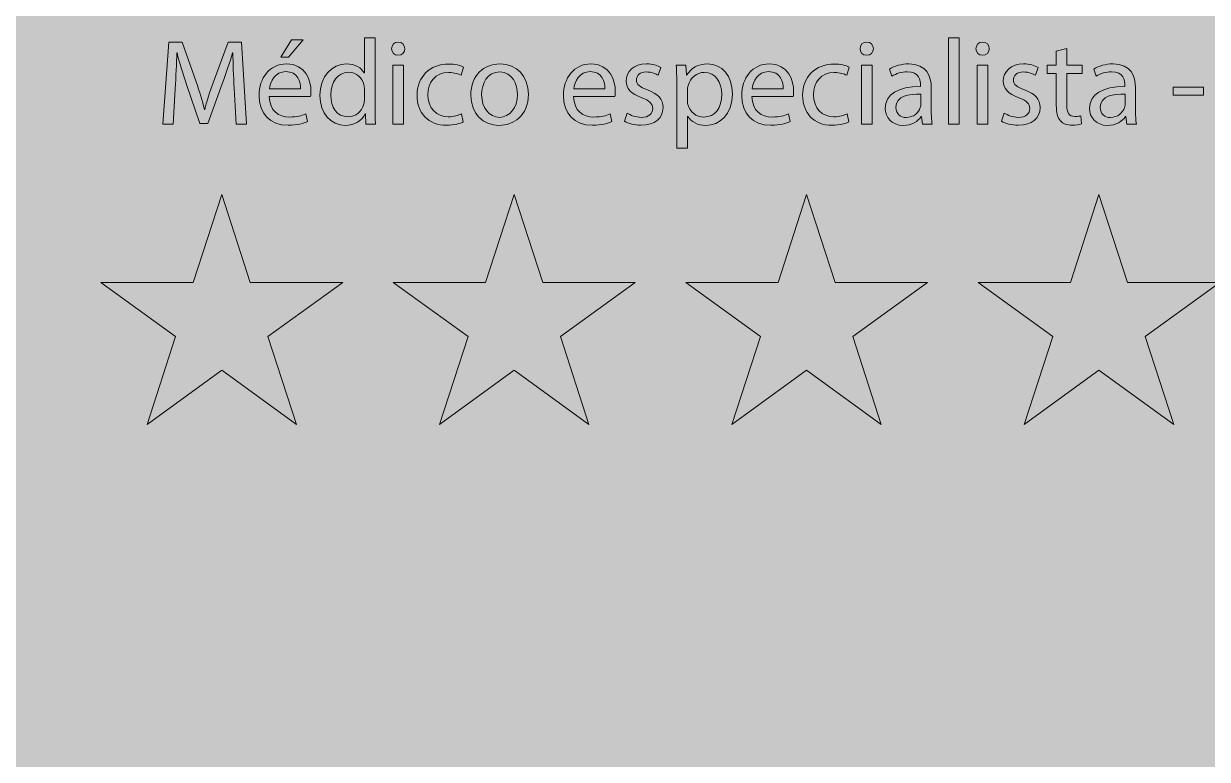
# Model space of a CAD drawing. Header units: inches. Extents: x -507 to 1392, y -754 to 68.
# Drawn here: x 1247.32 to 1286.25, y -311.66 to -287.46 of the extents above; entities that cross this region are included whole.
import ezdxf

# ---------------------------------------------------------------- set-up
doc = ezdxf.new("R2010")
doc.units = ezdxf.units.IN
doc.header["$MEASUREMENT"] = 0
doc.layers.add('back', color=7, linetype='Continuous')

# ---------------------------------------------------------------- blocks, each defined once
blk = doc.blocks.new('block 97')
at = {"layer": 'back', "true_color": 0x000000}
h = blk.add_hatch(color=18, dxfattribs=at)
h.dxf.hatch_style = 2
edge = h.paths.add_edge_path()
edge.add_spline(control_points=[(1255.399, -289.857), (1255.408, -290.333), (1255.712, -290.529), (1256.063, -290.529), (1256.315, -290.529), (1256.467, -290.485), (1256.6, -290.429), (1256.6, -290.429), (1256.659, -290.681), (1256.659, -290.681), (1256.535, -290.737), (1256.323, -290.801), (1256.016, -290.801), (1255.42, -290.801), (1255.064, -290.409), (1255.064, -289.825), (1255.064, -289.242), (1255.408, -288.782), (1255.972, -288.782), (1256.604, -288.782), (1256.771, -289.337), (1256.771, -289.693), (1256.771, -289.765), (1256.763, -289.821), (1256.759, -289.857), (1256.759, -289.857), (1255.399, -289.857), (1255.399, -289.857)], knot_values=[0, 0, 0, 0, 1, 1, 1, 2, 2, 2, 3, 3, 3, 4, 4, 4, 5, 5, 5, 6, 6, 6, 7, 7, 7, 8, 8, 8, 9, 9, 9, 9], degree=3, periodic=1)
edge = h.paths.add_edge_path()
edge.add_spline(control_points=[(1256.432, -289.605), (1256.436, -289.381), (1256.339, -289.034), (1255.943, -289.034), (1255.588, -289.034), (1255.432, -289.361), (1255.404, -289.605), (1255.404, -289.605), (1256.432, -289.605), (1256.432, -289.605)], knot_values=[0, 0, 0, 0, 1, 1, 1, 2, 2, 2, 3, 3, 3, 3], degree=3, periodic=1)
h.paths.add_polyline_path([(1256.516, -287.99), (1256.027, -288.562), (1255.775, -288.562), (1256.128, -287.99)])
h = blk.add_hatch(color=18, dxfattribs=at)
h.dxf.hatch_style = 2
edge = h.paths.add_edge_path()
edge.add_spline(control_points=[(1258.879, -287.922), (1258.879, -287.922), (1258.879, -290.261), (1258.879, -290.261), (1258.879, -290.433), (1258.883, -290.629), (1258.895, -290.761), (1258.895, -290.761), (1258.579, -290.761), (1258.579, -290.761), (1258.579, -290.761), (1258.563, -290.425), (1258.563, -290.425), (1258.563, -290.425), (1258.555, -290.425), (1258.555, -290.425), (1258.447, -290.641), (1258.211, -290.805), (1257.896, -290.805), (1257.428, -290.805), (1257.068, -290.409), (1257.068, -289.821), (1257.063, -289.178), (1257.464, -288.782), (1257.936, -288.782), (1258.231, -288.782), (1258.432, -288.922), (1258.52, -289.078), (1258.52, -289.078), (1258.527, -289.078), (1258.527, -289.078), (1258.527, -289.078), (1258.527, -287.922), (1258.527, -287.922), (1258.527, -287.922), (1258.879, -287.922), (1258.879, -287.922)], knot_values=[0, 0, 0, 0, 1, 1, 1, 2, 2, 2, 3, 3, 3, 4, 4, 4, 5, 5, 5, 6, 6, 6, 7, 7, 7, 8, 8, 8, 9, 9, 9, 10, 10, 10, 11, 11, 11, 12, 12, 12, 12], degree=3, periodic=1)
edge = h.paths.add_edge_path()
edge.add_spline(control_points=[(1258.527, -289.613), (1258.527, -289.569), (1258.523, -289.509), (1258.511, -289.465), (1258.459, -289.242), (1258.268, -289.058), (1258.003, -289.058), (1257.64, -289.058), (1257.424, -289.377), (1257.424, -289.805), (1257.424, -290.197), (1257.615, -290.521), (1257.995, -290.521), (1258.231, -290.521), (1258.447, -290.365), (1258.511, -290.101), (1258.523, -290.053), (1258.527, -290.005), (1258.527, -289.949), (1258.527, -289.949), (1258.527, -289.613), (1258.527, -289.613)], knot_values=[0, 0, 0, 0, 1, 1, 1, 2, 2, 2, 3, 3, 3, 4, 4, 4, 5, 5, 5, 6, 6, 6, 7, 7, 7, 7], degree=3, periodic=1)
h = blk.add_hatch(color=18, dxfattribs=at)
h.dxf.hatch_style = 2
h.paths.add_polyline_path([(1277.735, -287.922), (1278.087, -287.922), (1278.087, -290.761), (1277.735, -290.761)])
h = blk.add_hatch(color=18, dxfattribs=at)
h.dxf.hatch_style = 2
edge = h.paths.add_edge_path()
edge.add_spline(control_points=[(1254.246, -289.577), (1254.227, -289.202), (1254.202, -288.75), (1254.206, -288.414), (1254.206, -288.414), (1254.194, -288.414), (1254.194, -288.414), (1254.103, -288.73), (1253.99, -289.065), (1253.854, -289.438), (1253.854, -289.438), (1253.379, -290.745), (1253.379, -290.745), (1253.379, -290.745), (1253.115, -290.745), (1253.115, -290.745), (1253.115, -290.745), (1252.68, -289.461), (1252.68, -289.461), (1252.552, -289.082), (1252.443, -288.734), (1252.367, -288.414), (1252.367, -288.414), (1252.359, -288.414), (1252.359, -288.414), (1252.352, -288.75), (1252.331, -289.202), (1252.308, -289.605), (1252.308, -289.605), (1252.235, -290.761), (1252.235, -290.761), (1252.235, -290.761), (1251.903, -290.761), (1251.903, -290.761), (1251.903, -290.761), (1252.092, -288.066), (1252.092, -288.066), (1252.092, -288.066), (1252.535, -288.066), (1252.535, -288.066), (1252.535, -288.066), (1252.995, -289.37), (1252.995, -289.37), (1253.107, -289.701), (1253.199, -289.997), (1253.267, -290.277), (1253.267, -290.277), (1253.279, -290.277), (1253.279, -290.277), (1253.347, -290.005), (1253.443, -289.709), (1253.562, -289.37), (1253.562, -289.37), (1254.043, -288.066), (1254.043, -288.066), (1254.043, -288.066), (1254.486, -288.066), (1254.486, -288.066), (1254.486, -288.066), (1254.654, -290.761), (1254.654, -290.761), (1254.654, -290.761), (1254.314, -290.761), (1254.314, -290.761), (1254.314, -290.761), (1254.246, -289.577), (1254.246, -289.577)], knot_values=[0, 0, 0, 0, 1, 1, 1, 2, 2, 2, 3, 3, 3, 4, 4, 4, 5, 5, 5, 6, 6, 6, 7, 7, 7, 8, 8, 8, 9, 9, 9, 10, 10, 10, 11, 11, 11, 12, 12, 12, 13, 13, 13, 14, 14, 14, 15, 15, 15, 16, 16, 16, 17, 17, 17, 18, 18, 18, 19, 19, 19, 20, 20, 20, 21, 21, 21, 22, 22, 22, 22], degree=3, periodic=1)
h = blk.add_hatch(color=18, dxfattribs=at)
h.dxf.hatch_style = 2
edge = h.paths.add_edge_path()
edge.add_spline(control_points=[(1259.855, -288.282), (1259.859, -288.402), (1259.771, -288.498), (1259.632, -288.498), (1259.508, -288.498), (1259.42, -288.402), (1259.42, -288.282), (1259.42, -288.158), (1259.512, -288.062), (1259.64, -288.062), (1259.771, -288.062), (1259.855, -288.158), (1259.855, -288.282)], knot_values=[0, 0, 0, 0, 1, 1, 1, 2, 2, 2, 3, 3, 3, 4, 4, 4, 4], degree=3, periodic=1)
h.paths.add_polyline_path([(1259.464, -290.761), (1259.464, -288.826), (1259.815, -288.826), (1259.815, -290.761)])
h = blk.add_hatch(color=18, dxfattribs=at)
h.dxf.hatch_style = 2
edge = h.paths.add_edge_path()
edge.add_spline(control_points=[(1275.263, -288.282), (1275.267, -288.402), (1275.179, -288.498), (1275.039, -288.498), (1274.915, -288.498), (1274.827, -288.402), (1274.827, -288.282), (1274.827, -288.158), (1274.919, -288.062), (1275.047, -288.062), (1275.179, -288.062), (1275.263, -288.158), (1275.263, -288.282)], knot_values=[0, 0, 0, 0, 1, 1, 1, 2, 2, 2, 3, 3, 3, 4, 4, 4, 4], degree=3, periodic=1)
h.paths.add_polyline_path([(1274.871, -290.761), (1274.871, -288.826), (1275.223, -288.826), (1275.223, -290.761)])
h = blk.add_hatch(color=18, dxfattribs=at)
h.dxf.hatch_style = 2
edge = h.paths.add_edge_path()
edge.add_spline(control_points=[(1279.071, -288.282), (1279.075, -288.402), (1278.987, -288.498), (1278.848, -288.498), (1278.724, -288.498), (1278.636, -288.402), (1278.636, -288.282), (1278.636, -288.158), (1278.728, -288.062), (1278.855, -288.062), (1278.987, -288.062), (1279.071, -288.158), (1279.071, -288.282)], knot_values=[0, 0, 0, 0, 1, 1, 1, 2, 2, 2, 3, 3, 3, 4, 4, 4, 4], degree=3, periodic=1)
h.paths.add_polyline_path([(1278.68, -290.761), (1278.68, -288.826), (1279.031, -288.826), (1279.031, -290.761)])
h = blk.add_hatch(color=18, dxfattribs=at)
h.dxf.hatch_style = 2
edge = h.paths.add_edge_path()
edge.add_spline(control_points=[(1281.623, -288.27), (1281.623, -288.27), (1281.623, -288.826), (1281.623, -288.826), (1281.623, -288.826), (1282.127, -288.826), (1282.127, -288.826), (1282.127, -288.826), (1282.127, -289.094), (1282.127, -289.094), (1282.127, -289.094), (1281.623, -289.094), (1281.623, -289.094), (1281.623, -289.094), (1281.623, -290.137), (1281.623, -290.137), (1281.623, -290.377), (1281.69, -290.513), (1281.887, -290.513), (1281.979, -290.513), (1282.047, -290.501), (1282.091, -290.489), (1282.091, -290.489), (1282.106, -290.753), (1282.106, -290.753), (1282.039, -290.781), (1281.931, -290.801), (1281.795, -290.801), (1281.631, -290.801), (1281.499, -290.749), (1281.415, -290.653), (1281.315, -290.549), (1281.279, -290.377), (1281.279, -290.149), (1281.279, -290.149), (1281.279, -289.094), (1281.279, -289.094), (1281.279, -289.094), (1280.979, -289.094), (1280.979, -289.094), (1280.979, -289.094), (1280.979, -288.826), (1280.979, -288.826), (1280.979, -288.826), (1281.279, -288.826), (1281.279, -288.826), (1281.279, -288.826), (1281.279, -288.362), (1281.279, -288.362), (1281.279, -288.362), (1281.623, -288.27), (1281.623, -288.27)], knot_values=[0, 0, 0, 0, 1, 1, 1, 2, 2, 2, 3, 3, 3, 4, 4, 4, 5, 5, 5, 6, 6, 6, 7, 7, 7, 8, 8, 8, 9, 9, 9, 10, 10, 10, 11, 11, 11, 12, 12, 12, 13, 13, 13, 14, 14, 14, 15, 15, 15, 16, 16, 16, 17, 17, 17, 17], degree=3, periodic=1)
h = blk.add_hatch(color=18, dxfattribs=at)
h.dxf.hatch_style = 2
edge = h.paths.add_edge_path()
edge.add_spline(control_points=[(1261.778, -290.689), (1261.687, -290.737), (1261.482, -290.801), (1261.223, -290.801), (1260.639, -290.801), (1260.26, -290.405), (1260.26, -289.813), (1260.26, -289.218), (1260.667, -288.786), (1261.299, -288.786), (1261.507, -288.786), (1261.69, -288.838), (1261.786, -288.886), (1261.786, -288.886), (1261.706, -289.158), (1261.706, -289.158), (1261.623, -289.11), (1261.49, -289.065), (1261.299, -289.065), (1260.855, -289.065), (1260.615, -289.394), (1260.615, -289.797), (1260.615, -290.245), (1260.903, -290.521), (1261.287, -290.521), (1261.486, -290.521), (1261.618, -290.469), (1261.719, -290.425), (1261.719, -290.425), (1261.778, -290.689), (1261.778, -290.689)], knot_values=[0, 0, 0, 0, 1, 1, 1, 2, 2, 2, 3, 3, 3, 4, 4, 4, 5, 5, 5, 6, 6, 6, 7, 7, 7, 8, 8, 8, 9, 9, 9, 10, 10, 10, 10], degree=3, periodic=1)
h = blk.add_hatch(color=18, dxfattribs=at)
h.dxf.hatch_style = 2
edge = h.paths.add_edge_path()
edge.add_spline(control_points=[(1263.919, -289.777), (1263.919, -290.493), (1263.423, -290.805), (1262.955, -290.805), (1262.432, -290.805), (1262.028, -290.421), (1262.028, -289.809), (1262.028, -289.162), (1262.452, -288.782), (1262.987, -288.782), (1263.543, -288.782), (1263.919, -289.186), (1263.919, -289.777)], knot_values=[0, 0, 0, 0, 1, 1, 1, 2, 2, 2, 3, 3, 3, 4, 4, 4, 4], degree=3, periodic=1)
edge = h.paths.add_edge_path()
edge.add_spline(control_points=[(1262.384, -289.797), (1262.384, -290.221), (1262.628, -290.541), (1262.972, -290.541), (1263.308, -290.541), (1263.559, -290.225), (1263.559, -289.789), (1263.559, -289.461), (1263.396, -289.046), (1262.979, -289.046), (1262.563, -289.046), (1262.384, -289.43), (1262.384, -289.797)], knot_values=[0, 0, 0, 0, 1, 1, 1, 2, 2, 2, 3, 3, 3, 4, 4, 4, 4], degree=3, periodic=1)
h = blk.add_hatch(color=18, dxfattribs=at)
h.dxf.hatch_style = 2
edge = h.paths.add_edge_path()
edge.add_spline(control_points=[(1265.407, -289.857), (1265.416, -290.333), (1265.72, -290.529), (1266.071, -290.529), (1266.323, -290.529), (1266.475, -290.485), (1266.607, -290.429), (1266.607, -290.429), (1266.667, -290.681), (1266.667, -290.681), (1266.543, -290.737), (1266.331, -290.801), (1266.023, -290.801), (1265.428, -290.801), (1265.072, -290.409), (1265.072, -289.825), (1265.072, -289.242), (1265.416, -288.782), (1265.979, -288.782), (1266.611, -288.782), (1266.779, -289.337), (1266.779, -289.693), (1266.779, -289.765), (1266.771, -289.821), (1266.767, -289.857), (1266.767, -289.857), (1265.407, -289.857), (1265.407, -289.857)], knot_values=[0, 0, 0, 0, 1, 1, 1, 2, 2, 2, 3, 3, 3, 4, 4, 4, 5, 5, 5, 6, 6, 6, 7, 7, 7, 8, 8, 8, 9, 9, 9, 9], degree=3, periodic=1)
edge = h.paths.add_edge_path()
edge.add_spline(control_points=[(1266.439, -289.605), (1266.443, -289.381), (1266.347, -289.034), (1265.951, -289.034), (1265.596, -289.034), (1265.439, -289.361), (1265.412, -289.605), (1265.412, -289.605), (1266.439, -289.605), (1266.439, -289.605)], knot_values=[0, 0, 0, 0, 1, 1, 1, 2, 2, 2, 3, 3, 3, 3], degree=3, periodic=1)
h = blk.add_hatch(color=18, dxfattribs=at)
h.dxf.hatch_style = 2
edge = h.paths.add_edge_path()
edge.add_spline(control_points=[(1267.168, -290.401), (1267.271, -290.469), (1267.455, -290.541), (1267.632, -290.541), (1267.888, -290.541), (1268.007, -290.413), (1268.007, -290.253), (1268.007, -290.085), (1267.907, -289.993), (1267.647, -289.897), (1267.3, -289.773), (1267.136, -289.582), (1267.136, -289.35), (1267.136, -289.038), (1267.388, -288.782), (1267.804, -288.782), (1267.999, -288.782), (1268.171, -288.838), (1268.279, -288.902), (1268.279, -288.902), (1268.191, -289.158), (1268.191, -289.158), (1268.115, -289.11), (1267.976, -289.046), (1267.795, -289.046), (1267.588, -289.046), (1267.472, -289.166), (1267.472, -289.31), (1267.472, -289.469), (1267.588, -289.542), (1267.839, -289.637), (1268.175, -289.765), (1268.347, -289.933), (1268.347, -290.221), (1268.347, -290.561), (1268.083, -290.801), (1267.623, -290.801), (1267.411, -290.801), (1267.216, -290.749), (1267.08, -290.669), (1267.08, -290.669), (1267.168, -290.401), (1267.168, -290.401)], knot_values=[0, 0, 0, 0, 1, 1, 1, 2, 2, 2, 3, 3, 3, 4, 4, 4, 5, 5, 5, 6, 6, 6, 7, 7, 7, 8, 8, 8, 9, 9, 9, 10, 10, 10, 11, 11, 11, 12, 12, 12, 13, 13, 13, 14, 14, 14, 14], degree=3, periodic=1)
h = blk.add_hatch(color=18, dxfattribs=at)
h.dxf.hatch_style = 2
edge = h.paths.add_edge_path()
edge.add_spline(control_points=[(1268.8, -289.458), (1268.8, -289.209), (1268.792, -289.01), (1268.783, -288.826), (1268.783, -288.826), (1269.1, -288.826), (1269.1, -288.826), (1269.1, -288.826), (1269.115, -289.158), (1269.115, -289.158), (1269.115, -289.158), (1269.123, -289.158), (1269.123, -289.158), (1269.268, -288.922), (1269.495, -288.782), (1269.812, -288.782), (1270.279, -288.782), (1270.631, -289.178), (1270.631, -289.765), (1270.631, -290.461), (1270.207, -290.805), (1269.751, -290.805), (1269.495, -290.805), (1269.271, -290.693), (1269.155, -290.501), (1269.155, -290.501), (1269.147, -290.501), (1269.147, -290.501), (1269.147, -290.501), (1269.147, -291.552), (1269.147, -291.552), (1269.147, -291.552), (1268.8, -291.552), (1268.8, -291.552), (1268.8, -291.552), (1268.8, -289.458), (1268.8, -289.458)], knot_values=[0, 0, 0, 0, 1, 1, 1, 2, 2, 2, 3, 3, 3, 4, 4, 4, 5, 5, 5, 6, 6, 6, 7, 7, 7, 8, 8, 8, 9, 9, 9, 10, 10, 10, 11, 11, 11, 12, 12, 12, 12], degree=3, periodic=1)
edge = h.paths.add_edge_path()
edge.add_spline(control_points=[(1269.147, -289.973), (1269.147, -290.025), (1269.155, -290.073), (1269.163, -290.117), (1269.228, -290.361), (1269.439, -290.529), (1269.691, -290.529), (1270.062, -290.529), (1270.279, -290.225), (1270.279, -289.781), (1270.279, -289.394), (1270.075, -289.062), (1269.703, -289.062), (1269.463, -289.062), (1269.239, -289.233), (1269.172, -289.498), (1269.159, -289.542), (1269.147, -289.593), (1269.147, -289.642), (1269.147, -289.642), (1269.147, -289.973), (1269.147, -289.973)], knot_values=[0, 0, 0, 0, 1, 1, 1, 2, 2, 2, 3, 3, 3, 4, 4, 4, 5, 5, 5, 6, 6, 6, 7, 7, 7, 7], degree=3, periodic=1)
h = blk.add_hatch(color=18, dxfattribs=at)
h.dxf.hatch_style = 2
edge = h.paths.add_edge_path()
edge.add_spline(control_points=[(1271.271, -289.857), (1271.279, -290.333), (1271.583, -290.529), (1271.935, -290.529), (1272.187, -290.529), (1272.338, -290.485), (1272.471, -290.429), (1272.471, -290.429), (1272.53, -290.681), (1272.53, -290.681), (1272.406, -290.737), (1272.194, -290.801), (1271.887, -290.801), (1271.291, -290.801), (1270.936, -290.409), (1270.936, -289.825), (1270.936, -289.242), (1271.279, -288.782), (1271.843, -288.782), (1272.475, -288.782), (1272.643, -289.337), (1272.643, -289.693), (1272.643, -289.765), (1272.634, -289.821), (1272.63, -289.857), (1272.63, -289.857), (1271.271, -289.857), (1271.271, -289.857)], knot_values=[0, 0, 0, 0, 1, 1, 1, 2, 2, 2, 3, 3, 3, 4, 4, 4, 5, 5, 5, 6, 6, 6, 7, 7, 7, 8, 8, 8, 9, 9, 9, 9], degree=3, periodic=1)
edge = h.paths.add_edge_path()
edge.add_spline(control_points=[(1272.303, -289.605), (1272.307, -289.381), (1272.21, -289.034), (1271.814, -289.034), (1271.459, -289.034), (1271.303, -289.361), (1271.275, -289.605), (1271.275, -289.605), (1272.303, -289.605), (1272.303, -289.605)], knot_values=[0, 0, 0, 0, 1, 1, 1, 2, 2, 2, 3, 3, 3, 3], degree=3, periodic=1)
h = blk.add_hatch(color=18, dxfattribs=at)
h.dxf.hatch_style = 2
edge = h.paths.add_edge_path()
edge.add_spline(control_points=[(1274.458, -290.689), (1274.366, -290.737), (1274.162, -290.801), (1273.902, -290.801), (1273.318, -290.801), (1272.939, -290.405), (1272.939, -289.813), (1272.939, -289.218), (1273.347, -288.786), (1273.979, -288.786), (1274.187, -288.786), (1274.37, -288.838), (1274.466, -288.886), (1274.466, -288.886), (1274.386, -289.158), (1274.386, -289.158), (1274.303, -289.11), (1274.17, -289.065), (1273.979, -289.065), (1273.535, -289.065), (1273.295, -289.394), (1273.295, -289.797), (1273.295, -290.245), (1273.583, -290.521), (1273.967, -290.521), (1274.166, -290.521), (1274.298, -290.469), (1274.398, -290.425), (1274.398, -290.425), (1274.458, -290.689), (1274.458, -290.689)], knot_values=[0, 0, 0, 0, 1, 1, 1, 2, 2, 2, 3, 3, 3, 4, 4, 4, 5, 5, 5, 6, 6, 6, 7, 7, 7, 8, 8, 8, 9, 9, 9, 10, 10, 10, 10], degree=3, periodic=1)
h = blk.add_hatch(color=18, dxfattribs=at)
h.dxf.hatch_style = 2
edge = h.paths.add_edge_path()
edge.add_spline(control_points=[(1276.879, -290.761), (1276.879, -290.761), (1276.851, -290.517), (1276.851, -290.517), (1276.851, -290.517), (1276.839, -290.517), (1276.839, -290.517), (1276.731, -290.669), (1276.523, -290.805), (1276.247, -290.805), (1275.855, -290.805), (1275.655, -290.529), (1275.655, -290.249), (1275.655, -289.781), (1276.071, -289.525), (1276.819, -289.529), (1276.819, -289.529), (1276.819, -289.489), (1276.819, -289.489), (1276.819, -289.33), (1276.775, -289.042), (1276.379, -289.042), (1276.199, -289.042), (1276.012, -289.098), (1275.875, -289.186), (1275.875, -289.186), (1275.796, -288.954), (1275.796, -288.954), (1275.955, -288.85), (1276.188, -288.782), (1276.431, -288.782), (1277.022, -288.782), (1277.167, -289.186), (1277.167, -289.573), (1277.167, -289.573), (1277.167, -290.297), (1277.167, -290.297), (1277.167, -290.465), (1277.175, -290.629), (1277.198, -290.761), (1277.198, -290.761), (1276.879, -290.761), (1276.879, -290.761)], knot_values=[0, 0, 0, 0, 1, 1, 1, 2, 2, 2, 3, 3, 3, 4, 4, 4, 5, 5, 5, 6, 6, 6, 7, 7, 7, 8, 8, 8, 9, 9, 9, 10, 10, 10, 11, 11, 11, 12, 12, 12, 13, 13, 13, 14, 14, 14, 14], degree=3, periodic=1)
edge = h.paths.add_edge_path()
edge.add_spline(control_points=[(1276.827, -289.773), (1276.443, -289.765), (1276.008, -289.833), (1276.008, -290.209), (1276.008, -290.437), (1276.159, -290.545), (1276.339, -290.545), (1276.591, -290.545), (1276.751, -290.385), (1276.807, -290.221), (1276.819, -290.185), (1276.827, -290.145), (1276.827, -290.109), (1276.827, -290.109), (1276.827, -289.773), (1276.827, -289.773)], knot_values=[0, 0, 0, 0, 1, 1, 1, 2, 2, 2, 3, 3, 3, 4, 4, 4, 5, 5, 5, 5], degree=3, periodic=1)
h = blk.add_hatch(color=18, dxfattribs=at)
h.dxf.hatch_style = 2
edge = h.paths.add_edge_path()
edge.add_spline(control_points=[(1279.567, -290.401), (1279.671, -290.469), (1279.854, -290.541), (1280.031, -290.541), (1280.287, -290.541), (1280.406, -290.413), (1280.406, -290.253), (1280.406, -290.085), (1280.307, -289.993), (1280.047, -289.897), (1279.699, -289.773), (1279.535, -289.582), (1279.535, -289.35), (1279.535, -289.038), (1279.787, -288.782), (1280.203, -288.782), (1280.398, -288.782), (1280.57, -288.838), (1280.679, -288.902), (1280.679, -288.902), (1280.591, -289.158), (1280.591, -289.158), (1280.515, -289.11), (1280.375, -289.046), (1280.194, -289.046), (1279.987, -289.046), (1279.871, -289.166), (1279.871, -289.31), (1279.871, -289.469), (1279.987, -289.542), (1280.238, -289.637), (1280.574, -289.765), (1280.746, -289.933), (1280.746, -290.221), (1280.746, -290.561), (1280.482, -290.801), (1280.022, -290.801), (1279.811, -290.801), (1279.615, -290.749), (1279.479, -290.669), (1279.479, -290.669), (1279.567, -290.401), (1279.567, -290.401)], knot_values=[0, 0, 0, 0, 1, 1, 1, 2, 2, 2, 3, 3, 3, 4, 4, 4, 5, 5, 5, 6, 6, 6, 7, 7, 7, 8, 8, 8, 9, 9, 9, 10, 10, 10, 11, 11, 11, 12, 12, 12, 13, 13, 13, 14, 14, 14, 14], degree=3, periodic=1)
h = blk.add_hatch(color=18, dxfattribs=at)
h.dxf.hatch_style = 2
edge = h.paths.add_edge_path()
edge.add_spline(control_points=[(1283.595, -290.761), (1283.595, -290.761), (1283.566, -290.517), (1283.566, -290.517), (1283.566, -290.517), (1283.555, -290.517), (1283.555, -290.517), (1283.446, -290.669), (1283.239, -290.805), (1282.963, -290.805), (1282.571, -290.805), (1282.371, -290.529), (1282.371, -290.249), (1282.371, -289.781), (1282.787, -289.525), (1283.535, -289.529), (1283.535, -289.529), (1283.535, -289.489), (1283.535, -289.489), (1283.535, -289.33), (1283.491, -289.042), (1283.095, -289.042), (1282.915, -289.042), (1282.728, -289.098), (1282.591, -289.186), (1282.591, -289.186), (1282.512, -288.954), (1282.512, -288.954), (1282.671, -288.85), (1282.903, -288.782), (1283.146, -288.782), (1283.738, -288.782), (1283.883, -289.186), (1283.883, -289.573), (1283.883, -289.573), (1283.883, -290.297), (1283.883, -290.297), (1283.883, -290.465), (1283.891, -290.629), (1283.914, -290.761), (1283.914, -290.761), (1283.595, -290.761), (1283.595, -290.761)], knot_values=[0, 0, 0, 0, 1, 1, 1, 2, 2, 2, 3, 3, 3, 4, 4, 4, 5, 5, 5, 6, 6, 6, 7, 7, 7, 8, 8, 8, 9, 9, 9, 10, 10, 10, 11, 11, 11, 12, 12, 12, 13, 13, 13, 14, 14, 14, 14], degree=3, periodic=1)
edge = h.paths.add_edge_path()
edge.add_spline(control_points=[(1283.543, -289.773), (1283.159, -289.765), (1282.724, -289.833), (1282.724, -290.209), (1282.724, -290.437), (1282.875, -290.545), (1283.055, -290.545), (1283.307, -290.545), (1283.467, -290.385), (1283.522, -290.221), (1283.535, -290.185), (1283.543, -290.145), (1283.543, -290.109), (1283.543, -290.109), (1283.543, -289.773), (1283.543, -289.773)], knot_values=[0, 0, 0, 0, 1, 1, 1, 2, 2, 2, 3, 3, 3, 4, 4, 4, 5, 5, 5, 5], degree=3, periodic=1)
h = blk.add_hatch(color=18, dxfattribs=at)
h.dxf.hatch_style = 2
h.paths.add_polyline_path([(1286.114, -289.549), (1286.114, -289.809), (1285.127, -289.809), (1285.127, -289.549)])
at = {"layer": 'back', "lineweight": 0}
for points in [[(1256.516, -287.99), (1256.027, -288.562), (1255.775, -288.562), (1256.128, -287.99), (1256.516, -287.99)], [(1277.735, -287.922), (1278.087, -287.922), (1278.087, -290.761), (1277.735, -290.761), (1277.735, -287.922)], [(1259.464, -290.761), (1259.464, -288.826), (1259.815, -288.826), (1259.815, -290.761), (1259.464, -290.761)], [(1274.871, -290.761), (1274.871, -288.826), (1275.223, -288.826), (1275.223, -290.761), (1274.871, -290.761)], [(1278.68, -290.761), (1278.68, -288.826), (1279.031, -288.826), (1279.031, -290.761), (1278.68, -290.761)], [(1286.114, -289.549), (1286.114, -289.809), (1285.127, -289.809), (1285.127, -289.549), (1286.114, -289.549)]]:
    blk.add_lwpolyline(points, dxfattribs=at)
for points, knots in [([(1258.879, -287.922), (1258.879, -287.922), (1258.879, -290.261), (1258.879, -290.261), (1258.879, -290.433), (1258.883, -290.629), (1258.895, -290.761), (1258.895, -290.761), (1258.579, -290.761), (1258.579, -290.761), (1258.579, -290.761), (1258.563, -290.425), (1258.563, -290.425), (1258.563, -290.425), (1258.555, -290.425), (1258.555, -290.425), (1258.447, -290.641), (1258.211, -290.805), (1257.896, -290.805), (1257.428, -290.805), (1257.068, -290.409), (1257.068, -289.821), (1257.063, -289.178), (1257.464, -288.782), (1257.936, -288.782), (1258.231, -288.782), (1258.432, -288.922), (1258.52, -289.078), (1258.52, -289.078), (1258.527, -289.078), (1258.527, -289.078), (1258.527, -289.078), (1258.527, -287.922), (1258.527, -287.922), (1258.527, -287.922), (1258.879, -287.922), (1258.879, -287.922)], [0, 0, 0, 0, 1, 1, 1, 2, 2, 2, 3, 3, 3, 4, 4, 4, 5, 5, 5, 6, 6, 6, 7, 7, 7, 8, 8, 8, 9, 9, 9, 10, 10, 10, 11, 11, 11, 12, 12, 12, 12]), ([(1254.246, -289.577), (1254.227, -289.202), (1254.202, -288.75), (1254.206, -288.414), (1254.206, -288.414), (1254.194, -288.414), (1254.194, -288.414), (1254.103, -288.73), (1253.99, -289.065), (1253.854, -289.438), (1253.854, -289.438), (1253.379, -290.745), (1253.379, -290.745), (1253.379, -290.745), (1253.115, -290.745), (1253.115, -290.745), (1253.115, -290.745), (1252.68, -289.461), (1252.68, -289.461), (1252.552, -289.082), (1252.443, -288.734), (1252.367, -288.414), (1252.367, -288.414), (1252.359, -288.414), (1252.359, -288.414), (1252.352, -288.75), (1252.331, -289.202), (1252.308, -289.605), (1252.308, -289.605), (1252.235, -290.761), (1252.235, -290.761), (1252.235, -290.761), (1251.903, -290.761), (1251.903, -290.761), (1251.903, -290.761), (1252.092, -288.066), (1252.092, -288.066), (1252.092, -288.066), (1252.535, -288.066), (1252.535, -288.066), (1252.535, -288.066), (1252.995, -289.37), (1252.995, -289.37), (1253.107, -289.701), (1253.199, -289.997), (1253.267, -290.277), (1253.267, -290.277), (1253.279, -290.277), (1253.279, -290.277), (1253.347, -290.005), (1253.443, -289.709), (1253.562, -289.37), (1253.562, -289.37), (1254.043, -288.066), (1254.043, -288.066), (1254.043, -288.066), (1254.486, -288.066), (1254.486, -288.066), (1254.486, -288.066), (1254.654, -290.761), (1254.654, -290.761), (1254.654, -290.761), (1254.314, -290.761), (1254.314, -290.761), (1254.314, -290.761), (1254.246, -289.577), (1254.246, -289.577)], [0, 0, 0, 0, 1, 1, 1, 2, 2, 2, 3, 3, 3, 4, 4, 4, 5, 5, 5, 6, 6, 6, 7, 7, 7, 8, 8, 8, 9, 9, 9, 10, 10, 10, 11, 11, 11, 12, 12, 12, 13, 13, 13, 14, 14, 14, 15, 15, 15, 16, 16, 16, 17, 17, 17, 18, 18, 18, 19, 19, 19, 20, 20, 20, 21, 21, 21, 22, 22, 22, 22]), ([(1259.855, -288.282), (1259.859, -288.402), (1259.771, -288.498), (1259.632, -288.498), (1259.508, -288.498), (1259.42, -288.402), (1259.42, -288.282), (1259.42, -288.158), (1259.512, -288.062), (1259.64, -288.062), (1259.771, -288.062), (1259.855, -288.158), (1259.855, -288.282)], [0, 0, 0, 0, 1, 1, 1, 2, 2, 2, 3, 3, 3, 4, 4, 4, 4]), ([(1275.263, -288.282), (1275.267, -288.402), (1275.179, -288.498), (1275.039, -288.498), (1274.915, -288.498), (1274.827, -288.402), (1274.827, -288.282), (1274.827, -288.158), (1274.919, -288.062), (1275.047, -288.062), (1275.179, -288.062), (1275.263, -288.158), (1275.263, -288.282)], [0, 0, 0, 0, 1, 1, 1, 2, 2, 2, 3, 3, 3, 4, 4, 4, 4]), ([(1279.071, -288.282), (1279.075, -288.402), (1278.987, -288.498), (1278.848, -288.498), (1278.724, -288.498), (1278.636, -288.402), (1278.636, -288.282), (1278.636, -288.158), (1278.728, -288.062), (1278.855, -288.062), (1278.987, -288.062), (1279.071, -288.158), (1279.071, -288.282)], [0, 0, 0, 0, 1, 1, 1, 2, 2, 2, 3, 3, 3, 4, 4, 4, 4]), ([(1281.623, -288.27), (1281.623, -288.27), (1281.623, -288.826), (1281.623, -288.826), (1281.623, -288.826), (1282.127, -288.826), (1282.127, -288.826), (1282.127, -288.826), (1282.127, -289.094), (1282.127, -289.094), (1282.127, -289.094), (1281.623, -289.094), (1281.623, -289.094), (1281.623, -289.094), (1281.623, -290.137), (1281.623, -290.137), (1281.623, -290.377), (1281.69, -290.513), (1281.887, -290.513), (1281.979, -290.513), (1282.047, -290.501), (1282.091, -290.489), (1282.091, -290.489), (1282.106, -290.753), (1282.106, -290.753), (1282.039, -290.781), (1281.931, -290.801), (1281.795, -290.801), (1281.631, -290.801), (1281.499, -290.749), (1281.415, -290.653), (1281.315, -290.549), (1281.279, -290.377), (1281.279, -290.149), (1281.279, -290.149), (1281.279, -289.094), (1281.279, -289.094), (1281.279, -289.094), (1280.979, -289.094), (1280.979, -289.094), (1280.979, -289.094), (1280.979, -288.826), (1280.979, -288.826), (1280.979, -288.826), (1281.279, -288.826), (1281.279, -288.826), (1281.279, -288.826), (1281.279, -288.362), (1281.279, -288.362), (1281.279, -288.362), (1281.623, -288.27), (1281.623, -288.27)], [0, 0, 0, 0, 1, 1, 1, 2, 2, 2, 3, 3, 3, 4, 4, 4, 5, 5, 5, 6, 6, 6, 7, 7, 7, 8, 8, 8, 9, 9, 9, 10, 10, 10, 11, 11, 11, 12, 12, 12, 13, 13, 13, 14, 14, 14, 15, 15, 15, 16, 16, 16, 17, 17, 17, 17]), ([(1255.399, -289.857), (1255.408, -290.333), (1255.712, -290.529), (1256.063, -290.529), (1256.315, -290.529), (1256.467, -290.485), (1256.6, -290.429), (1256.6, -290.429), (1256.659, -290.681), (1256.659, -290.681), (1256.535, -290.737), (1256.323, -290.801), (1256.016, -290.801), (1255.42, -290.801), (1255.064, -290.409), (1255.064, -289.825), (1255.064, -289.242), (1255.408, -288.782), (1255.972, -288.782), (1256.604, -288.782), (1256.771, -289.337), (1256.771, -289.693), (1256.771, -289.765), (1256.763, -289.821), (1256.759, -289.857), (1256.759, -289.857), (1255.399, -289.857), (1255.399, -289.857)], [0, 0, 0, 0, 1, 1, 1, 2, 2, 2, 3, 3, 3, 4, 4, 4, 5, 5, 5, 6, 6, 6, 7, 7, 7, 8, 8, 8, 9, 9, 9, 9]), ([(1261.778, -290.689), (1261.687, -290.737), (1261.482, -290.801), (1261.223, -290.801), (1260.639, -290.801), (1260.26, -290.405), (1260.26, -289.813), (1260.26, -289.218), (1260.667, -288.786), (1261.299, -288.786), (1261.507, -288.786), (1261.69, -288.838), (1261.786, -288.886), (1261.786, -288.886), (1261.706, -289.158), (1261.706, -289.158), (1261.623, -289.11), (1261.49, -289.065), (1261.299, -289.065), (1260.855, -289.065), (1260.615, -289.394), (1260.615, -289.797), (1260.615, -290.245), (1260.903, -290.521), (1261.287, -290.521), (1261.486, -290.521), (1261.618, -290.469), (1261.719, -290.425), (1261.719, -290.425), (1261.778, -290.689), (1261.778, -290.689)], [0, 0, 0, 0, 1, 1, 1, 2, 2, 2, 3, 3, 3, 4, 4, 4, 5, 5, 5, 6, 6, 6, 7, 7, 7, 8, 8, 8, 9, 9, 9, 10, 10, 10, 10]), ([(1263.919, -289.777), (1263.919, -290.493), (1263.423, -290.805), (1262.955, -290.805), (1262.432, -290.805), (1262.028, -290.421), (1262.028, -289.809), (1262.028, -289.162), (1262.452, -288.782), (1262.987, -288.782), (1263.543, -288.782), (1263.919, -289.186), (1263.919, -289.777)], [0, 0, 0, 0, 1, 1, 1, 2, 2, 2, 3, 3, 3, 4, 4, 4, 4]), ([(1265.407, -289.857), (1265.416, -290.333), (1265.72, -290.529), (1266.071, -290.529), (1266.323, -290.529), (1266.475, -290.485), (1266.607, -290.429), (1266.607, -290.429), (1266.667, -290.681), (1266.667, -290.681), (1266.543, -290.737), (1266.331, -290.801), (1266.023, -290.801), (1265.428, -290.801), (1265.072, -290.409), (1265.072, -289.825), (1265.072, -289.242), (1265.416, -288.782), (1265.979, -288.782), (1266.611, -288.782), (1266.779, -289.337), (1266.779, -289.693), (1266.779, -289.765), (1266.771, -289.821), (1266.767, -289.857), (1266.767, -289.857), (1265.407, -289.857), (1265.407, -289.857)], [0, 0, 0, 0, 1, 1, 1, 2, 2, 2, 3, 3, 3, 4, 4, 4, 5, 5, 5, 6, 6, 6, 7, 7, 7, 8, 8, 8, 9, 9, 9, 9]), ([(1267.168, -290.401), (1267.271, -290.469), (1267.455, -290.541), (1267.632, -290.541), (1267.888, -290.541), (1268.007, -290.413), (1268.007, -290.253), (1268.007, -290.085), (1267.907, -289.993), (1267.647, -289.897), (1267.3, -289.773), (1267.136, -289.582), (1267.136, -289.35), (1267.136, -289.038), (1267.388, -288.782), (1267.804, -288.782), (1267.999, -288.782), (1268.171, -288.838), (1268.279, -288.902), (1268.279, -288.902), (1268.191, -289.158), (1268.191, -289.158), (1268.115, -289.11), (1267.976, -289.046), (1267.795, -289.046), (1267.588, -289.046), (1267.472, -289.166), (1267.472, -289.31), (1267.472, -289.469), (1267.588, -289.542), (1267.839, -289.637), (1268.175, -289.765), (1268.347, -289.933), (1268.347, -290.221), (1268.347, -290.561), (1268.083, -290.801), (1267.623, -290.801), (1267.411, -290.801), (1267.216, -290.749), (1267.08, -290.669), (1267.08, -290.669), (1267.168, -290.401), (1267.168, -290.401)], [0, 0, 0, 0, 1, 1, 1, 2, 2, 2, 3, 3, 3, 4, 4, 4, 5, 5, 5, 6, 6, 6, 7, 7, 7, 8, 8, 8, 9, 9, 9, 10, 10, 10, 11, 11, 11, 12, 12, 12, 13, 13, 13, 14, 14, 14, 14]), ([(1268.8, -289.458), (1268.8, -289.209), (1268.792, -289.01), (1268.783, -288.826), (1268.783, -288.826), (1269.1, -288.826), (1269.1, -288.826), (1269.1, -288.826), (1269.115, -289.158), (1269.115, -289.158), (1269.115, -289.158), (1269.123, -289.158), (1269.123, -289.158), (1269.268, -288.922), (1269.495, -288.782), (1269.812, -288.782), (1270.279, -288.782), (1270.631, -289.178), (1270.631, -289.765), (1270.631, -290.461), (1270.207, -290.805), (1269.751, -290.805), (1269.495, -290.805), (1269.271, -290.693), (1269.155, -290.501), (1269.155, -290.501), (1269.147, -290.501), (1269.147, -290.501), (1269.147, -290.501), (1269.147, -291.552), (1269.147, -291.552), (1269.147, -291.552), (1268.8, -291.552), (1268.8, -291.552), (1268.8, -291.552), (1268.8, -289.458), (1268.8, -289.458)], [0, 0, 0, 0, 1, 1, 1, 2, 2, 2, 3, 3, 3, 4, 4, 4, 5, 5, 5, 6, 6, 6, 7, 7, 7, 8, 8, 8, 9, 9, 9, 10, 10, 10, 11, 11, 11, 12, 12, 12, 12]), ([(1271.271, -289.857), (1271.279, -290.333), (1271.583, -290.529), (1271.935, -290.529), (1272.187, -290.529), (1272.338, -290.485), (1272.471, -290.429), (1272.471, -290.429), (1272.53, -290.681), (1272.53, -290.681), (1272.406, -290.737), (1272.194, -290.801), (1271.887, -290.801), (1271.291, -290.801), (1270.936, -290.409), (1270.936, -289.825), (1270.936, -289.242), (1271.279, -288.782), (1271.843, -288.782), (1272.475, -288.782), (1272.643, -289.337), (1272.643, -289.693), (1272.643, -289.765), (1272.634, -289.821), (1272.63, -289.857), (1272.63, -289.857), (1271.271, -289.857), (1271.271, -289.857)], [0, 0, 0, 0, 1, 1, 1, 2, 2, 2, 3, 3, 3, 4, 4, 4, 5, 5, 5, 6, 6, 6, 7, 7, 7, 8, 8, 8, 9, 9, 9, 9]), ([(1274.458, -290.689), (1274.366, -290.737), (1274.162, -290.801), (1273.902, -290.801), (1273.318, -290.801), (1272.939, -290.405), (1272.939, -289.813), (1272.939, -289.218), (1273.347, -288.786), (1273.979, -288.786), (1274.187, -288.786), (1274.37, -288.838), (1274.466, -288.886), (1274.466, -288.886), (1274.386, -289.158), (1274.386, -289.158), (1274.303, -289.11), (1274.17, -289.065), (1273.979, -289.065), (1273.535, -289.065), (1273.295, -289.394), (1273.295, -289.797), (1273.295, -290.245), (1273.583, -290.521), (1273.967, -290.521), (1274.166, -290.521), (1274.298, -290.469), (1274.398, -290.425), (1274.398, -290.425), (1274.458, -290.689), (1274.458, -290.689)], [0, 0, 0, 0, 1, 1, 1, 2, 2, 2, 3, 3, 3, 4, 4, 4, 5, 5, 5, 6, 6, 6, 7, 7, 7, 8, 8, 8, 9, 9, 9, 10, 10, 10, 10]), ([(1276.879, -290.761), (1276.879, -290.761), (1276.851, -290.517), (1276.851, -290.517), (1276.851, -290.517), (1276.839, -290.517), (1276.839, -290.517), (1276.731, -290.669), (1276.523, -290.805), (1276.247, -290.805), (1275.855, -290.805), (1275.655, -290.529), (1275.655, -290.249), (1275.655, -289.781), (1276.071, -289.525), (1276.819, -289.529), (1276.819, -289.529), (1276.819, -289.489), (1276.819, -289.489), (1276.819, -289.33), (1276.775, -289.042), (1276.379, -289.042), (1276.199, -289.042), (1276.012, -289.098), (1275.875, -289.186), (1275.875, -289.186), (1275.796, -288.954), (1275.796, -288.954), (1275.955, -288.85), (1276.188, -288.782), (1276.431, -288.782), (1277.022, -288.782), (1277.167, -289.186), (1277.167, -289.573), (1277.167, -289.573), (1277.167, -290.297), (1277.167, -290.297), (1277.167, -290.465), (1277.175, -290.629), (1277.198, -290.761), (1277.198, -290.761), (1276.879, -290.761), (1276.879, -290.761)], [0, 0, 0, 0, 1, 1, 1, 2, 2, 2, 3, 3, 3, 4, 4, 4, 5, 5, 5, 6, 6, 6, 7, 7, 7, 8, 8, 8, 9, 9, 9, 10, 10, 10, 11, 11, 11, 12, 12, 12, 13, 13, 13, 14, 14, 14, 14]), ([(1279.567, -290.401), (1279.671, -290.469), (1279.854, -290.541), (1280.031, -290.541), (1280.287, -290.541), (1280.406, -290.413), (1280.406, -290.253), (1280.406, -290.085), (1280.307, -289.993), (1280.047, -289.897), (1279.699, -289.773), (1279.535, -289.582), (1279.535, -289.35), (1279.535, -289.038), (1279.787, -288.782), (1280.203, -288.782), (1280.398, -288.782), (1280.57, -288.838), (1280.679, -288.902), (1280.679, -288.902), (1280.591, -289.158), (1280.591, -289.158), (1280.515, -289.11), (1280.375, -289.046), (1280.194, -289.046), (1279.987, -289.046), (1279.871, -289.166), (1279.871, -289.31), (1279.871, -289.469), (1279.987, -289.542), (1280.238, -289.637), (1280.574, -289.765), (1280.746, -289.933), (1280.746, -290.221), (1280.746, -290.561), (1280.482, -290.801), (1280.022, -290.801), (1279.811, -290.801), (1279.615, -290.749), (1279.479, -290.669), (1279.479, -290.669), (1279.567, -290.401), (1279.567, -290.401)], [0, 0, 0, 0, 1, 1, 1, 2, 2, 2, 3, 3, 3, 4, 4, 4, 5, 5, 5, 6, 6, 6, 7, 7, 7, 8, 8, 8, 9, 9, 9, 10, 10, 10, 11, 11, 11, 12, 12, 12, 13, 13, 13, 14, 14, 14, 14]), ([(1283.595, -290.761), (1283.595, -290.761), (1283.566, -290.517), (1283.566, -290.517), (1283.566, -290.517), (1283.555, -290.517), (1283.555, -290.517), (1283.446, -290.669), (1283.239, -290.805), (1282.963, -290.805), (1282.571, -290.805), (1282.371, -290.529), (1282.371, -290.249), (1282.371, -289.781), (1282.787, -289.525), (1283.535, -289.529), (1283.535, -289.529), (1283.535, -289.489), (1283.535, -289.489), (1283.535, -289.33), (1283.491, -289.042), (1283.095, -289.042), (1282.915, -289.042), (1282.728, -289.098), (1282.591, -289.186), (1282.591, -289.186), (1282.512, -288.954), (1282.512, -288.954), (1282.671, -288.85), (1282.903, -288.782), (1283.146, -288.782), (1283.738, -288.782), (1283.883, -289.186), (1283.883, -289.573), (1283.883, -289.573), (1283.883, -290.297), (1283.883, -290.297), (1283.883, -290.465), (1283.891, -290.629), (1283.914, -290.761), (1283.914, -290.761), (1283.595, -290.761), (1283.595, -290.761)], [0, 0, 0, 0, 1, 1, 1, 2, 2, 2, 3, 3, 3, 4, 4, 4, 5, 5, 5, 6, 6, 6, 7, 7, 7, 8, 8, 8, 9, 9, 9, 10, 10, 10, 11, 11, 11, 12, 12, 12, 13, 13, 13, 14, 14, 14, 14]), ([(1256.432, -289.605), (1256.436, -289.381), (1256.339, -289.034), (1255.943, -289.034), (1255.588, -289.034), (1255.432, -289.361), (1255.404, -289.605), (1255.404, -289.605), (1256.432, -289.605), (1256.432, -289.605)], [0, 0, 0, 0, 1, 1, 1, 2, 2, 2, 3, 3, 3, 3]), ([(1258.527, -289.613), (1258.527, -289.569), (1258.523, -289.509), (1258.511, -289.465), (1258.459, -289.242), (1258.268, -289.058), (1258.003, -289.058), (1257.64, -289.058), (1257.424, -289.377), (1257.424, -289.805), (1257.424, -290.197), (1257.615, -290.521), (1257.995, -290.521), (1258.231, -290.521), (1258.447, -290.365), (1258.511, -290.101), (1258.523, -290.053), (1258.527, -290.005), (1258.527, -289.949), (1258.527, -289.949), (1258.527, -289.613), (1258.527, -289.613)], [0, 0, 0, 0, 1, 1, 1, 2, 2, 2, 3, 3, 3, 4, 4, 4, 5, 5, 5, 6, 6, 6, 7, 7, 7, 7]), ([(1262.384, -289.797), (1262.384, -290.221), (1262.628, -290.541), (1262.972, -290.541), (1263.308, -290.541), (1263.559, -290.225), (1263.559, -289.789), (1263.559, -289.461), (1263.396, -289.046), (1262.979, -289.046), (1262.563, -289.046), (1262.384, -289.43), (1262.384, -289.797)], [0, 0, 0, 0, 1, 1, 1, 2, 2, 2, 3, 3, 3, 4, 4, 4, 4]), ([(1266.439, -289.605), (1266.443, -289.381), (1266.347, -289.034), (1265.951, -289.034), (1265.596, -289.034), (1265.439, -289.361), (1265.412, -289.605), (1265.412, -289.605), (1266.439, -289.605), (1266.439, -289.605)], [0, 0, 0, 0, 1, 1, 1, 2, 2, 2, 3, 3, 3, 3]), ([(1269.147, -289.973), (1269.147, -290.025), (1269.155, -290.073), (1269.163, -290.117), (1269.228, -290.361), (1269.439, -290.529), (1269.691, -290.529), (1270.062, -290.529), (1270.279, -290.225), (1270.279, -289.781), (1270.279, -289.394), (1270.075, -289.062), (1269.703, -289.062), (1269.463, -289.062), (1269.239, -289.233), (1269.172, -289.498), (1269.159, -289.542), (1269.147, -289.593), (1269.147, -289.642), (1269.147, -289.642), (1269.147, -289.973), (1269.147, -289.973)], [0, 0, 0, 0, 1, 1, 1, 2, 2, 2, 3, 3, 3, 4, 4, 4, 5, 5, 5, 6, 6, 6, 7, 7, 7, 7]), ([(1272.303, -289.605), (1272.307, -289.381), (1272.21, -289.034), (1271.814, -289.034), (1271.459, -289.034), (1271.303, -289.361), (1271.275, -289.605), (1271.275, -289.605), (1272.303, -289.605), (1272.303, -289.605)], [0, 0, 0, 0, 1, 1, 1, 2, 2, 2, 3, 3, 3, 3]), ([(1276.827, -289.773), (1276.443, -289.765), (1276.008, -289.833), (1276.008, -290.209), (1276.008, -290.437), (1276.159, -290.545), (1276.339, -290.545), (1276.591, -290.545), (1276.751, -290.385), (1276.807, -290.221), (1276.819, -290.185), (1276.827, -290.145), (1276.827, -290.109), (1276.827, -290.109), (1276.827, -289.773), (1276.827, -289.773)], [0, 0, 0, 0, 1, 1, 1, 2, 2, 2, 3, 3, 3, 4, 4, 4, 5, 5, 5, 5]), ([(1283.543, -289.773), (1283.159, -289.765), (1282.724, -289.833), (1282.724, -290.209), (1282.724, -290.437), (1282.875, -290.545), (1283.055, -290.545), (1283.307, -290.545), (1283.467, -290.385), (1283.522, -290.221), (1283.535, -290.185), (1283.543, -290.145), (1283.543, -290.109), (1283.543, -290.109), (1283.543, -289.773), (1283.543, -289.773)], [0, 0, 0, 0, 1, 1, 1, 2, 2, 2, 3, 3, 3, 4, 4, 4, 5, 5, 5, 5])]:
    blk.add_open_spline(points, degree=3, knots=knots, dxfattribs=at)
blk = doc.blocks.new('block 84')
at = {"layer": 'back', "true_color": 0x678aa5}
h = blk.add_hatch(color=145, dxfattribs=at)
h.dxf.hatch_style = 2
h.paths.add_polyline_path([(1385.339, -374.761), (1206.172, -374.761), (1206.172, -265.261), (1385.339, -265.261)])
at = {"layer": 'back', "true_color": 0x000000}
h = blk.add_hatch(color=18, dxfattribs=at)
h.dxf.hatch_style = 2
h.paths.add_polyline_path([(1253.839, -293.081), (1254.777, -295.969), (1257.814, -295.969), (1255.357, -297.754), (1256.296, -300.642), (1253.839, -298.857), (1251.382, -300.642), (1252.32, -297.754), (1249.863, -295.969), (1252.9, -295.969)])
h = blk.add_hatch(color=18, dxfattribs=at)
h.dxf.hatch_style = 2
h.paths.add_polyline_path([(1263.453, -293.081), (1264.392, -295.969), (1267.429, -295.969), (1264.972, -297.754), (1265.91, -300.642), (1263.453, -298.857), (1260.996, -300.642), (1261.935, -297.754), (1259.478, -295.969), (1262.515, -295.969)])
h = blk.add_hatch(color=18, dxfattribs=at)
h.dxf.hatch_style = 2
h.paths.add_polyline_path([(1273.068, -293.081), (1274.006, -295.969), (1277.043, -295.969), (1274.586, -297.754), (1275.525, -300.642), (1273.068, -298.857), (1270.611, -300.642), (1271.549, -297.754), (1269.093, -295.969), (1272.129, -295.969)])
h = blk.add_hatch(color=18, dxfattribs=at)
h.dxf.hatch_style = 2
h.paths.add_polyline_path([(1282.682, -293.081), (1283.621, -295.969), (1286.658, -295.969), (1284.201, -297.754), (1285.139, -300.642), (1282.682, -298.857), (1280.226, -300.642), (1281.164, -297.754), (1278.707, -295.969), (1281.744, -295.969)])
at = {"layer": 'back', "lineweight": 0}
for points in [[(1253.839, -293.081), (1254.777, -295.969), (1257.814, -295.969), (1255.357, -297.754), (1256.296, -300.642), (1253.839, -298.857), (1251.382, -300.642), (1252.32, -297.754), (1249.863, -295.969), (1252.9, -295.969), (1253.839, -293.081)], [(1263.453, -293.081), (1264.392, -295.969), (1267.429, -295.969), (1264.972, -297.754), (1265.91, -300.642), (1263.453, -298.857), (1260.996, -300.642), (1261.935, -297.754), (1259.478, -295.969), (1262.515, -295.969), (1263.453, -293.081)], [(1273.068, -293.081), (1274.006, -295.969), (1277.043, -295.969), (1274.586, -297.754), (1275.525, -300.642), (1273.068, -298.857), (1270.611, -300.642), (1271.549, -297.754), (1269.093, -295.969), (1272.129, -295.969), (1273.068, -293.081)], [(1282.682, -293.081), (1283.621, -295.969), (1286.658, -295.969), (1284.201, -297.754), (1285.139, -300.642), (1282.682, -298.857), (1280.226, -300.642), (1281.164, -297.754), (1278.707, -295.969), (1281.744, -295.969), (1282.682, -293.081)]]:
    blk.add_lwpolyline(points, dxfattribs=at)
at = {"layer": 'back'}
blk.add_blockref('block 97', (0, 0), dxfattribs=at)

msp = doc.modelspace()

# ---------------------------------------------------------------- block references
at = {"layer": 'back'}
msp.add_blockref('block 84', (0, 0), dxfattribs=at)

doc.saveas('drawing.dxf')
